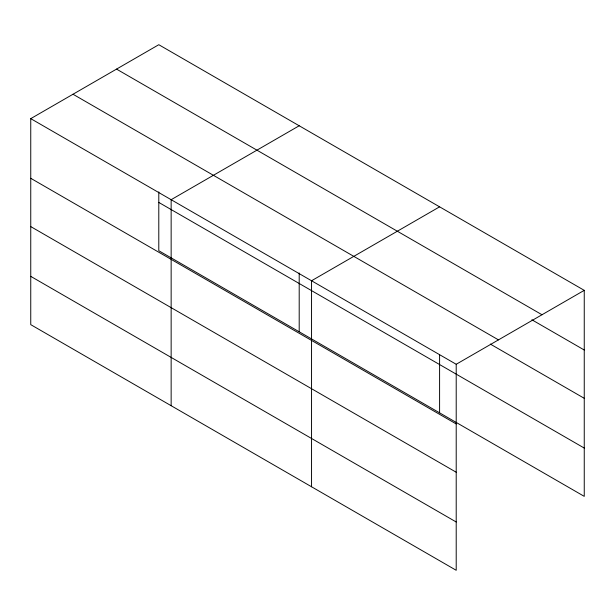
<?xml version="1.0" encoding="UTF-8"?>
<svg xmlns="http://www.w3.org/2000/svg" width="615" height="615" viewBox="0 0 615 615"><rect width="100%" height="100%" fill="white"/><g stroke="black" fill="none" stroke-linecap="round" stroke-linejoin="round"><path stroke-width="0.92" d="M30.75 118.641L456.207 364.272L456.207 570.29L30.75 324.651L30.75 118.641L158.793 44.711L584.25 290.349L584.25 496.359L158.793 250.728L158.793 191.903M299.197 125.767L171.147 199.698L171.147 405.716M439.594 206.832L311.551 280.755L311.551 486.773M456.207 364.272L584.25 290.349M116.543 69.111L541.992 314.742M531.875 319.777L584.25 350.012M73.008 94.241L498.458 339.88M490.309 344.069L584.25 398.305M158.793 202.435L584.25 448.066M30.75 178.304L456.207 423.935M30.75 226.597L456.207 472.235M30.75 276.358L456.207 521.989M439.594 354.986L439.594 412.849M299.197 272.968L299.197 331.785"/></g></svg>
